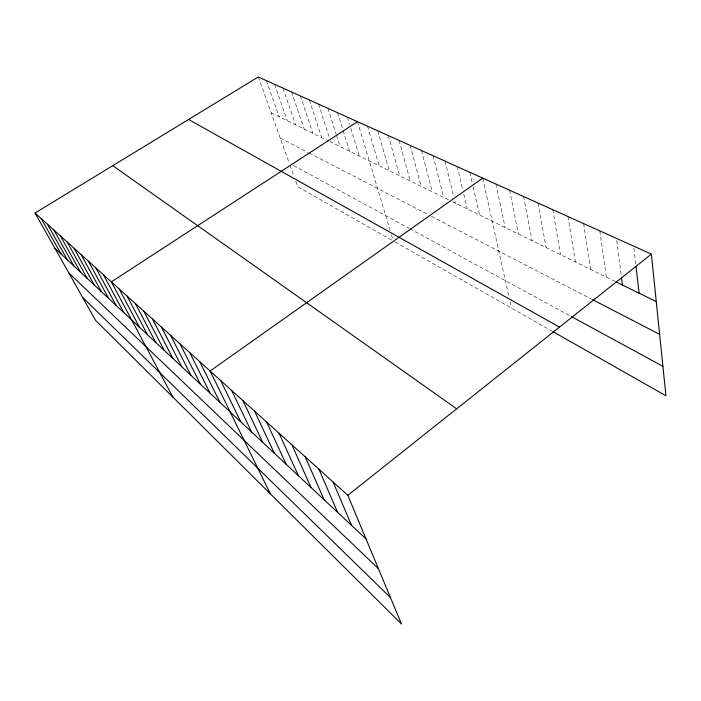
<?xml version="1.0" encoding="UTF-8"?>
<svg xmlns="http://www.w3.org/2000/svg" width="701" height="701" viewBox="0 0 701 701"><rect width="100%" height="100%" fill="white"/><g stroke="black" fill="none" stroke-linecap="round" stroke-linejoin="round"><path stroke-width="0.53" stroke-dasharray="3.5 2.63" d="M271.173 112.835L328.997 141.173M448.509 199.767L330.811 142.066L329.812 138.991M452.408 201.678L614.873 281.311M280.242 138.106L308.3 152.616M309.237 153.098L427.882 214.471M431.518 216.355L591.705 299.213M293.64 165.594L408.963 228.289M409.883 228.789L570.351 316.011M391.596 240.049L297.706 186.746L295.612 180.919M395.092 242.029L552.143 331.179M258.301 76.979L289.259 163.219M289.969 165.199L293.517 175.084M266.354 80.606L279.156 116.743M274.573 84.304L287.305 120.738M282.976 88.098L295.638 124.822M291.563 91.962L304.146 128.993M300.343 95.923L312.839 133.251M309.334 99.971L321.724 137.615M318.517 104.116L329.479 137.966M327.928 108.348L336.156 134.206M336.48 135.24L340.099 146.623M337.549 112.686L342.763 129.378M343.087 130.421L349.606 151.285M347.407 117.128L349.606 124.296M350.859 128.397L359.333 156.051M357.501 121.676L390.203 230.568M391.465 234.756L392.718 238.945M367.534 126.198L379.18 165.778M377.804 130.833L389.292 170.737M388.328 135.573L399.649 175.811M399.114 140.428L410.251 181.007M410.164 145.414L421.117 186.335M421.485 150.513L432.245 191.785M433.104 155.753L443.645 197.375M445.021 161.125L453.784 196.806M454.818 201.003L455.335 203.106M457.254 166.636L462.783 189.927M463.79 194.159L467.313 208.977M469.81 172.288L472.194 182.707M473.157 186.878L479.607 215.005M482.7 178.098L508.882 296.602M510.03 301.807L511.406 308.054M495.94 184.065L505.167 227.536M509.557 190.199L518.451 234.046M523.542 196.508L532.103 240.741M537.939 202.992L546.132 247.619M552.738 209.66L560.555 254.682M567.976 216.53L575.372 261.955M583.67 223.601L590.628 269.429M599.828 230.883L606.321 277.123M616.766 240.557L621.226 275.274M633.906 248.268L635.772 264.312"/><path stroke-width="1.05" d="M347.827 495.3L651.378 254.112L258.301 76.979L35.05 213.025L95.555 320.331L401.498 624.021L347.827 495.3L35.05 213.025M482.7 178.098L210.107 371.013L270.332 493.828M357.501 121.676L111.328 281.872L172.858 397.064M615.82 281.776L656.267 301.605M592.643 299.695L659.632 334.351M571.28 316.519L662.918 366.325M188.578 119.468L559.503 327.113M553.089 331.722L665.95 395.785L651.378 254.112M112.782 165.664L456.666 408.823M54.897 248.224L365.992 538.867M68.838 272.943L378.417 568.669M82.648 297.443L390.466 597.567M41.175 218.554L61.083 254.007M47.44 224.215L67.41 259.913M53.863 230.007L73.885 265.968M60.435 235.939L80.51 272.154M67.173 242.02L87.301 278.499M74.078 248.25L94.249 284.992M81.15 254.629L101.365 291.642M88.405 261.184L108.664 298.46M95.853 267.896L116.138 305.443M103.494 274.792L123.805 312.611M119.144 288.917L139.499 327.271M127.161 296.155L147.525 334.771M135.389 303.586L155.762 342.465M143.845 311.209L164.218 350.36M152.529 319.051L172.893 358.465M161.458 327.113L181.804 366.789M170.641 335.393L190.961 375.342M180.087 343.919L200.372 384.139M189.805 352.691L210.037 393.173M199.811 361.716L219.983 402.462M220.727 380.599L240.758 421.871M231.672 390.475L251.606 432M242.958 400.665L262.779 442.445M254.612 411.172L274.293 453.205M266.634 422.028L286.174 464.299M279.051 433.236L298.424 475.742M291.888 444.82L311.069 487.563M305.154 456.789L324.125 499.76M318.885 469.188L337.619 512.361M333.098 482.008L351.569 525.391M621.498 277.447L622.479 285.044M636.017 266.459L639.119 293.202"/></g></svg>
